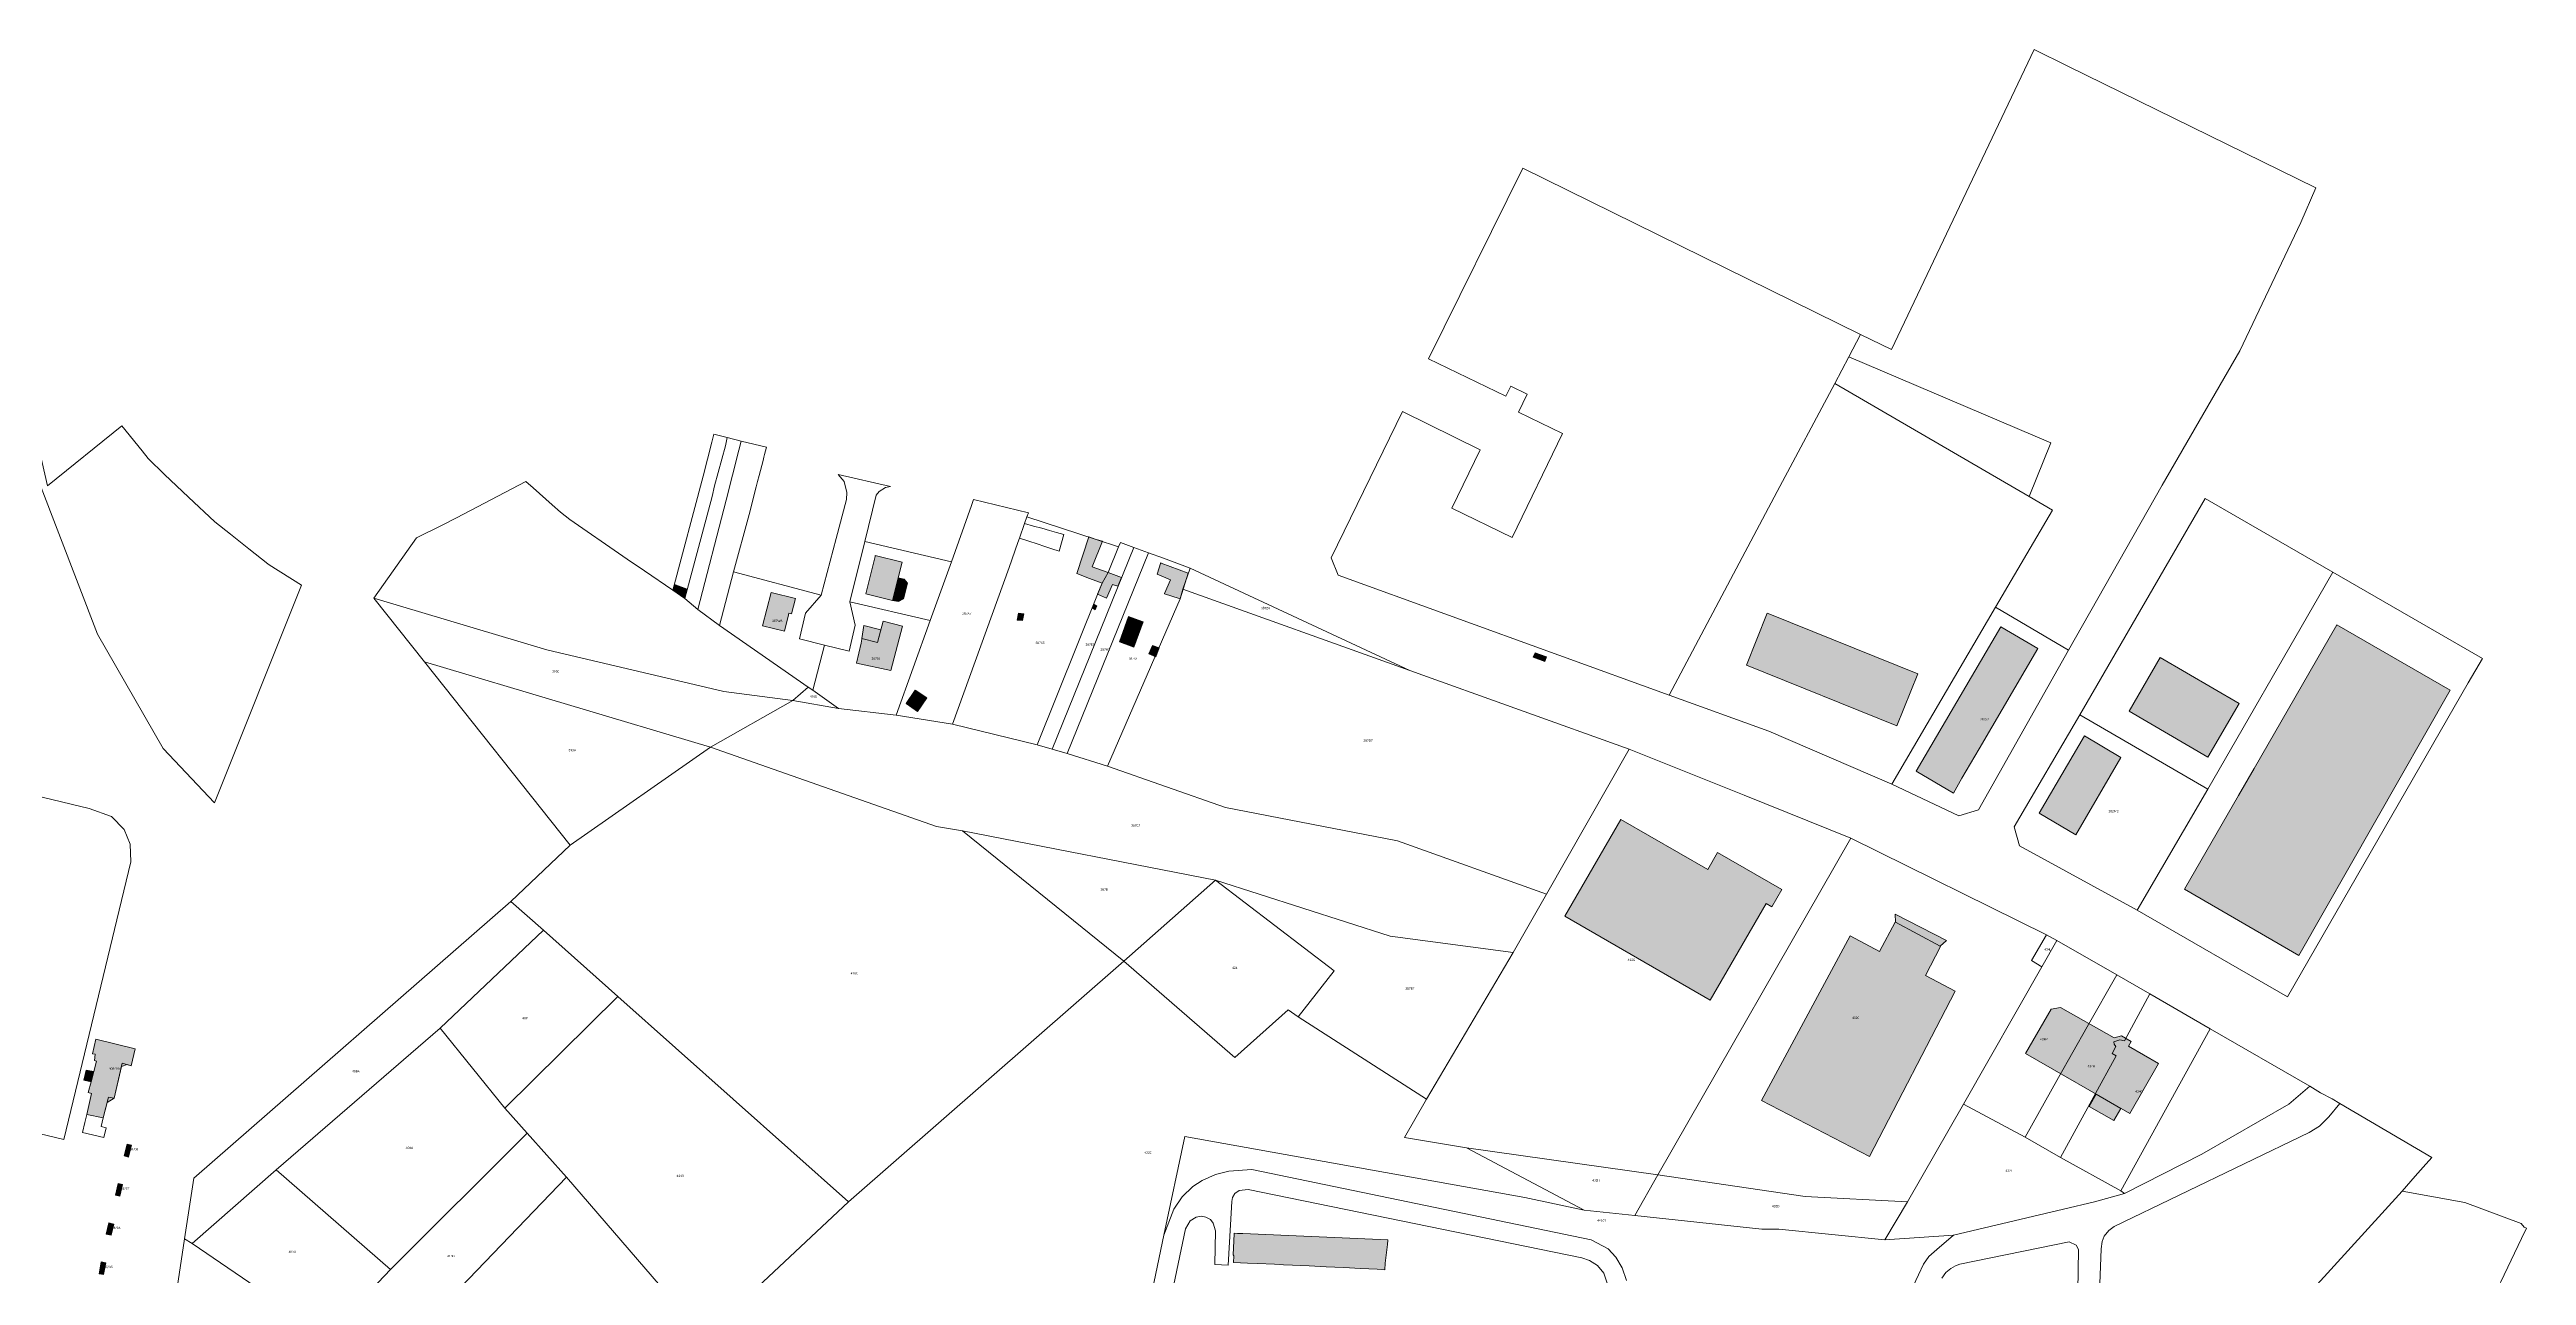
# Model space of a CAD drawing. Header units: metres. Extents: x 113120 to 240396, y 120329 to 242116.
# Drawn here: x 117099 to 117979, y 121698 to 122133 of the extents above; entities that cross this region are included whole.
import ezdxf

# ---------------------------------------------------------------- set-up
doc = ezdxf.new("R2010")
doc.units = ezdxf.units.M
doc.header["$LTSCALE"] = 3
for name, color, linetype, lineweight in [('Bpn_CaPa', 78, 'Continuous', 0), ('Bpn_ReBu', 4, 'Continuous', 0), ('Bpt_CaNu', 7, 'Continuous', 0), ('Hachure bâtiment', 11, 'Continuous', 0)]:
    doc.layers.add(name, color=color, linetype=linetype, lineweight=lineweight)
doc.styles.add('Legend', font='')
doc.styles.get('Legend').set_extended_font_data('Calibri')

msp = doc.modelspace()

# ---------------------------------------------------------------- hatches: boundary and pattern name
at = {"layer": 'Hachure bâtiment'}
h = msp.add_hatch(color=256, dxfattribs=at)
h.dxf.hatch_style = 1
h.paths.add_polyline_path([(117470.93, 121959.5), (117473.22, 121958.83), (117469.5, 121949.78), (117475.22, 121947.68), (117479.97, 121945.94), (117478.68, 121942.83), (117476.78, 121943.5), (117474.63, 121938.6), (117471.4, 121939.98), (117473.03, 121943.93), (117468.62, 121945.63), (117464.05, 121947.35), (117468.4, 121960.38)])
h = msp.add_hatch(color=256, dxfattribs=at)
h.dxf.hatch_style = 1
h.paths.add_polyline_path([(117402, 121951.37), (117398.56, 121937.82), (117389.11, 121940.17), (117392.39, 121953.4), (117392.47, 121953.73)])
h = msp.add_hatch(color=256, dxfattribs=at)
h.dxf.hatch_style = 1
h.paths.add_polyline_path([(117495.27, 121940.32), (117497.34, 121945.16), (117492.66, 121947.15), (117493.95, 121951.22), (117494.03, 121951.06), (117503.67, 121947.51), (117500.74, 121938.34), (117500.43, 121938.44), (117497.86, 121939.29), (117495.2, 121940.17)])
h = msp.add_hatch(color=256, dxfattribs=at)
h.dxf.hatch_style = 1
h.paths.add_polyline_path([(117321.42, 121943.39), (117325.67, 121941.8), (117324.78, 121938.52), (117320.5, 121941.4), (117321.15, 121943.47)])
h = msp.add_hatch(color=256, dxfattribs=at)
h.dxf.hatch_style = 1
h.paths.add_polyline_path([(117364.07, 121938.45), (117362.68, 121933.04), (117361.8, 121933.26), (117361.66, 121932.71), (117360.19, 121926.88), (117352.42, 121928.84), (117355.48, 121940.67)])
h = msp.add_hatch(color=256, dxfattribs=at)
h.dxf.hatch_style = 1
h.paths.add_polyline_path([(117398.56, 121937.82), (117400.61, 121945.89), (117402.67, 121945.38), (117403.88, 121943.99), (117402.51, 121938.32), (117400.75, 121937.42)])
h = msp.add_hatch(color=256, dxfattribs=at)
h.dxf.hatch_style = 1
h.paths.add_polyline_path([(117445.28, 121933), (117444.78, 121930.62), (117442.9, 121930.82), (117443.37, 121933.3)])
h = msp.add_hatch(color=256, dxfattribs=at)
h.dxf.hatch_style = 1
h.paths.add_polyline_path([(117471.22, 121935.88), (117470.63, 121934.52), (117469.72, 121935.03), (117470.08, 121936.42)])
h = msp.add_hatch(color=256, dxfattribs=at)
h.dxf.hatch_style = 1
h.paths.add_polyline_path([(117484.38, 121921.19), (117479.2, 121923.05), (117482.44, 121932.12), (117487.63, 121930.26)])
h = msp.add_hatch(color=256, dxfattribs=at)
h.dxf.hatch_style = 1
h.paths.add_polyline_path([(117710.36, 121932.96), (117762.87, 121911.76), (117755.41, 121893.3), (117701.98, 121914.87), (117709.43, 121933.34)])
h = msp.add_hatch(color=256, dxfattribs=at)
h.dxf.hatch_style = 1
h.paths.add_polyline_path([(117402.1, 121928.61), (117397.98, 121912.89), (117385.83, 121915.56), (117387.39, 121922.67), (117387.7, 121924.08), (117387.74, 121924.28), (117393.22, 121922.84), (117395.22, 121930.42)])
h.paths.add_polyline_path([(117393.22, 121922.84), (117387.74, 121924.28), (117388.45, 121928.88), (117394.43, 121927.42)], flags=16)
h = msp.add_hatch(color=256, dxfattribs=at)
h.dxf.hatch_style = 1
h.paths.add_polyline_path([(117805.49, 121920.68), (117784.71, 121885.08), (117778.58, 121874.62), (117775.59, 121869.35), (117762.27, 121877.13), (117792.36, 121928.37)])
h = msp.add_hatch(color=256, dxfattribs=at)
h.dxf.hatch_style = 1
h.paths.add_polyline_path([(117952.03, 121905.98), (117898.32, 121811.7), (117857.63, 121835.27), (117876.8, 121868.47), (117882.36, 121878.12), (117911.8, 121929.12)])
h = msp.add_hatch(color=256, dxfattribs=at)
h.dxf.hatch_style = 1
h.paths.add_polyline_path([(117493.33, 121920.98), (117492.1, 121917.73), (117489.7, 121918.83), (117490.92, 121921.82)])
h = msp.add_hatch(color=256, dxfattribs=at)
h.dxf.hatch_style = 1
h.paths.add_polyline_path([(117631.02, 121917.72), (117630.4, 121916.12), (117626.23, 121917.64), (117626.88, 121919.23)])
h = msp.add_hatch(color=256, dxfattribs=at)
h.dxf.hatch_style = 1
h.paths.add_polyline_path([(117877.07, 121901.23), (117865.99, 121882.14), (117837.95, 121898.42), (117849, 121917.5)])
h = msp.add_hatch(color=256, dxfattribs=at)
h.dxf.hatch_style = 1
h.paths.add_polyline_path([(117407.5, 121898.4), (117403.4, 121901.15), (117406.64, 121905.99), (117410.74, 121903.24)])
h = msp.add_hatch(color=256, dxfattribs=at)
h.dxf.hatch_style = 1
h.paths.add_polyline_path([(117835.07, 121881.97), (117819, 121854.54), (117806.05, 121862.21), (117822.15, 121889.75)])
h = msp.add_hatch(color=256, dxfattribs=at)
h.dxf.hatch_style = 1
h.paths.add_polyline_path([(117688.24, 121842.24), (117691.71, 121848.27), (117714.57, 121835.09), (117711.07, 121828.94), (117708.98, 121830.14), (117689.15, 121795.8), (117637.5, 121825.62), (117657.37, 121860.05)])
h = msp.add_hatch(color=256, dxfattribs=at)
h.dxf.hatch_style = 1
h.paths.add_polyline_path([(117770.79, 121815.01), (117754.98, 121823.51), (117754.9, 121826.43), (117773.14, 121817.03)])
h = msp.add_hatch(color=256, dxfattribs=at)
h.dxf.hatch_style = 1
h.paths.add_polyline_path([(117754.98, 121823.51), (117770.79, 121815.01), (117770.96, 121814.92), (117765.58, 121804.59), (117776.2, 121799.08), (117745.69, 121740.34), (117707.41, 121760.22), (117738.85, 121818.68), (117749.23, 121813.09), (117754.87, 121823.57)])
h = msp.add_hatch(color=256, dxfattribs=at)
h.dxf.hatch_style = 1
h.paths.add_polyline_path([(117832.73, 121782.44), (117835.22, 121783.12), (117838.75, 121781.1), (117837.81, 121779.47), (117848.42, 121773.36), (117838.18, 121755.58), (117801.2, 121776.9), (117810.25, 121792.6), (117813.59, 121793.27)])
h = msp.add_hatch(color=256, dxfattribs=at)
h.dxf.hatch_style = 1
h.paths.add_polyline_path([(117129.52, 121778.52), (117128.03, 121772.48), (117126.65, 121773), (117124.65, 121772.32), (117121.97, 121761), (117119.52, 121759.45), (117118.15, 121754.08), (117112.25, 121755.23), (117113.95, 121762.68), (117112.83, 121763), (117113.81, 121766.81), (117114.75, 121770.44), (117115.72, 121774.2), (117115.03, 121774.43), (117115.32, 121776.63), (117114.37, 121776.75), (117115.45, 121781.92)])
h = msp.add_hatch(color=256, dxfattribs=at)
h.dxf.hatch_style = 1
h.paths.add_polyline_path([(117114.75, 121770.44), (117113.81, 121766.81), (117111.23, 121767.45), (117112.08, 121770.95)])
h = msp.add_hatch(color=256, dxfattribs=at)
h.dxf.hatch_style = 1
h.paths.add_polyline_path([(117835.08, 121757.37), (117832.61, 121753.07), (117823.81, 121758.12), (117826.29, 121762.44)])
h = msp.add_hatch(color=256, dxfattribs=at)
h.dxf.hatch_style = 1
h.paths.add_polyline_path([(117128.23, 121744.28), (117127.15, 121740.12), (117125.55, 121740.55), (117126.63, 121744.72)])
h = msp.add_hatch(color=256, dxfattribs=at)
h.dxf.hatch_style = 1
h.paths.add_polyline_path([(117125.03, 121730.37), (117124.08, 121726.23), (117122.52, 121726.6), (117123.47, 121730.75)])
h = msp.add_hatch(color=256, dxfattribs=at)
h.dxf.hatch_style = 1
h.paths.add_polyline_path([(117121.92, 121716.28), (117120.97, 121712.32), (117119.23, 121712.75), (117120.18, 121716.72)])
h = msp.add_hatch(color=256, dxfattribs=at)
h.dxf.hatch_style = 1
h.paths.add_polyline_path([(117521.22, 121713), (117523.06, 121712.92), (117574.63, 121710.76), (117574.61, 121710.61), (117574.43, 121709.06), (117573.65, 121702.46), (117573.5, 121700.08), (117570.78, 121700.27), (117564.86, 121700.55), (117558.96, 121700.83), (117555.8, 121700.99), (117552.62, 121701.14), (117546.6, 121701.43), (117540.68, 121701.71), (117537.53, 121701.87), (117534.32, 121702.03), (117528.29, 121702.31), (117524.68, 121702.43), (117519.69, 121702.65), (117519.84, 121705.03), (117519.61, 121705.42), (117519.96, 121712.87), (117519.97, 121713.05)])
h = msp.add_hatch(color=256, dxfattribs=at)
h.dxf.hatch_style = 1
h.paths.add_polyline_path([(117119.03, 121702.55), (117118.23, 121698.37), (117116.63, 121698.68), (117117.45, 121702.87)])

# ---------------------------------------------------------------- linework, layer by layer
at = {"layer": 'Bpn_CaPa'}
for points in [[(117816.39, 121920.11), (117790.56, 121935.44), (117810.78, 121969.9), (117802.44, 121974.75), (117810.13, 121993.78), (117738.43, 122024.27), (117742.56, 122032.29), (117753.52, 122026.9), (117804.19, 122133.46), (117816.21, 122127.56), (117904.31, 122084.37), (117899.01, 122071.98), (117877.35, 122026.45), (117849.76, 121978.73), (117816.39, 121920.11)], [(117579.82, 122004.86), (117607.39, 121991.34), (117597.36, 121970.58), (117618.71, 121960.21), (117636.63, 121997.09), (117620.98, 122004.69), (117624.06, 122011.12), (117618.29, 122013.91), (117616.55, 122010.3), (117589.08, 122023.65), (117622.5, 122091.35), (117742.56, 122032.29), (117738.43, 122024.27), (117733.36, 122014.91), (117712.96, 121976.5), (117674.54, 121904.15), (117556.93, 121946.79), (117554.43, 121952.98), (117579.82, 122004.86)], [(117176.65, 121950.76), (117177.07, 121950.41), (117188.58, 121943.23), (117157.7, 121865.89), (117139.38, 121885.26), (117116.1, 121925.85), (117095.52, 121979.45), (117074.67, 122071.19), (117077.55, 122070.73), (117085.08, 122036.51), (117098.28, 121978.49), (117124.78, 121999.85), (117131.96, 121990.91), (117134.04, 121988.22), (117139.85, 121982.48), (117148.43, 121974.45), (117157.78, 121965.69), (117163.33, 121961.3), (117169.87, 121956.11), (117176.65, 121950.76)], [(117674.54, 121904.15), (117712.96, 121976.5), (117733.36, 122014.91), (117802.44, 121974.75), (117810.78, 121969.9), (117790.56, 121935.44), (117753.64, 121872.49), (117709.91, 121891.33), (117674.54, 121904.15)], [(117335.15, 121996.81), (117339.88, 121995.64), (117339.19, 121992.75), (117335.37, 121978.47), (117334.49, 121974.73), (117324.78, 121938.52), (117320.51, 121941.45), (117331.28, 121981.92), (117334.4, 121994.07), (117335.15, 121996.81)], [(117344.8, 121994.42), (117343.94, 121991.16), (117339.46, 121973.39), (117329.45, 121934.57), (117324.78, 121938.52), (117334.49, 121974.73), (117335.37, 121978.47), (117339.19, 121992.75), (117339.88, 121995.64), (117344.8, 121994.42)], [(117344.8, 121994.42), (117353.78, 121992.19), (117353.13, 121989.68), (117352.88, 121988.72), (117352.58, 121987.56), (117351.2, 121982.2), (117350.64, 121980), (117350.16, 121978.16), (117347.65, 121968.36), (117342.05, 121947.93), (117337.13, 121928.87), (117329.45, 121934.57), (117339.46, 121973.39), (117343.94, 121991.16), (117344.8, 121994.42)], [(117268.28, 121980.05), (117270.85, 121977.75), (117277.65, 121971.72), (117280.58, 121969.2), (117283.95, 121966.51), (117288.56, 121963.32), (117298.13, 121956.77), (117304.34, 121952.52), (117310.48, 121948.32), (117320.51, 121941.45), (117324.78, 121938.52), (117329.45, 121934.57), (117337.13, 121928.87), (117368.66, 121907), (117363.22, 121902.22), (117338.59, 121905.47), (117275.71, 121920.21), (117214.31, 121938.59), (117229.41, 121960.01), (117238.33, 121964.45), (117243.71, 121967.17), (117268.28, 121980.05)], [(117374.44, 121921.87), (117365.48, 121924.14), (117367.64, 121933.27), (117373.29, 121939.67), (117378.59, 121959.83), (117382.19, 121973.69), (117382.3, 121976.18), (117381.45, 121980.1), (117379.23, 121982.5), (117397.88, 121978.22), (117396.14, 121977.94), (117393.84, 121976.47), (117392.74, 121975.23), (117388.72, 121958.71), (117383.39, 121937.3), (117385.31, 121928.98), (117383.19, 121919.77), (117374.44, 121921.87)], [(117446.35, 121967.46), (117445.52, 121965.12), (117443.69, 121959.92), (117443.14, 121958.36), (117440, 121949.45), (117419.93, 121893.86), (117399.84, 121897.03), (117412.02, 121930.62), (117419.58, 121951.47), (117426.68, 121971.47), (117427.41, 121973.67), (117446.85, 121968.87), (117446.35, 121967.46)], [(117419.93, 121893.86), (117440, 121949.45), (117443.14, 121958.36), (117443.69, 121959.92), (117446.98, 121958.85), (117449.97, 121957.92), (117452.74, 121957), (117455.24, 121956.18), (117457.79, 121955.36), (117459.42, 121961.27), (117456.89, 121961.97), (117454.35, 121962.67), (117451.63, 121963.43), (117448.74, 121964.23), (117445.52, 121965.12), (117446.35, 121967.46), (117470.93, 121959.5), (117478.9, 121956.79), (117475.22, 121947.68), (117473.03, 121943.93), (117471.43, 121939.97), (117449.98, 121886.46), (117419.93, 121893.86)], [(117865.04, 121973.97), (117910.36, 121947.88), (117905.34, 121939.17), (117865.91, 121870.73), (117820.47, 121897.23), (117865.04, 121973.97)], [(117388.72, 121958.71), (117419.58, 121951.47), (117412.02, 121930.62), (117383.39, 121937.3), (117388.72, 121958.71)], [(117455.37, 121885.02), (117449.98, 121886.46), (117471.43, 121939.97), (117473.03, 121943.93), (117475.22, 121947.68), (117478.9, 121956.79), (117479.58, 121958.33), (117484.34, 121956.63), (117455.37, 121885.02)], [(117489.59, 121954.73), (117460.64, 121883.4), (117455.37, 121885.02), (117484.34, 121956.63), (117489.59, 121954.73)], [(117489.59, 121954.73), (117494.88, 121952.8), (117504.31, 121949.32), (117501.8, 121941.8), (117500.74, 121938.34), (117474.98, 121878.92), (117460.64, 121883.4), (117489.59, 121954.73)], [(117582.41, 121912.93), (117501.8, 121941.8), (117504.31, 121949.32), (117582.41, 121912.93)], [(117370.22, 121905.9), (117368.66, 121907), (117337.13, 121928.87), (117342.05, 121947.93), (117373.29, 121939.67), (117367.64, 121933.27), (117365.48, 121924.14), (117374.44, 121921.87), (117370.22, 121905.9)], [(117582.41, 121912.93), (117660.3, 121885.02), (117630.93, 121833.47), (117578.05, 121852.47), (117516.88, 121864.25), (117474.98, 121878.92), (117500.74, 121938.34), (117501.8, 121941.8), (117582.41, 121912.93)], [(117894.28, 121797.07), (117840.84, 121827.83), (117865.91, 121870.73), (117905.34, 121939.17), (117910.36, 121947.88), (117963.5, 121917.2), (117958.5, 121908.54), (117894.28, 121797.07)], [(117232.34, 121915.99), (117214.31, 121938.59), (117275.71, 121920.21), (117338.59, 121905.47), (117363.22, 121902.22), (117333.96, 121885.74), (117232.34, 121915.99)], [(117370.22, 121905.9), (117374.44, 121921.87), (117383.19, 121919.77), (117385.31, 121928.98), (117383.39, 121937.3), (117412.02, 121930.62), (117399.84, 121897.03), (117379.35, 121899.48), (117370.22, 121905.9)], [(117816.39, 121920.11), (117784.5, 121863.45), (117777.46, 121861.28), (117753.64, 121872.49), (117790.56, 121935.44), (117816.39, 121920.11)], [(117232.34, 121915.99), (117333.96, 121885.74), (117284.09, 121850.9), (117232.34, 121915.99)], [(117370.22, 121905.9), (117379.35, 121899.48), (117363.22, 121902.22), (117368.66, 121907), (117370.22, 121905.9)], [(117333.96, 121885.74), (117363.22, 121902.22), (117379.35, 121899.48), (117399.84, 121897.03), (117419.93, 121893.86), (117449.98, 121886.46), (117455.37, 121885.02), (117460.64, 121883.4), (117474.98, 121878.92), (117516.88, 121864.25), (117578.05, 121852.47), (117630.93, 121833.47), (117619.08, 121812.72), (117575.44, 121818.52), (117513.39, 121838.43), (117423.42, 121856.01), (117414.22, 121857.55), (117333.96, 121885.74)], [(117820.47, 121897.23), (117865.91, 121870.73), (117840.84, 121827.83), (117799.04, 121850.63), (117797.11, 121857.37), (117820.47, 121897.23)], [(117127.97, 121845.02), (117104.17, 121746.36), (117075.88, 121753.05), (117078.93, 121766.29), (117079.21, 121768.85), (117078.49, 121771.63), (117074.56, 121774.46), (117022.54, 121786.87), (117019.6, 121802.88), (117034.87, 121882.77), (117113.15, 121863.95), (117121.02, 121861.04), (117125.6, 121856.41), (117127.75, 121851.24), (117127.97, 121845.02)], [(117333.96, 121885.74), (117414.22, 121857.55), (117423.42, 121856.01), (117480.73, 121809.74), (117382.91, 121724.15), (117300.93, 121797.19), (117274.57, 121820.65), (117263.02, 121830.93), (117284.09, 121850.9), (117333.96, 121885.74)], [(117670.53, 121733.77), (117602.53, 121743.44), (117580.46, 121747.04), (117588.35, 121760.64), (117619.08, 121812.72), (117630.93, 121833.47), (117660.3, 121885.02), (117701.2, 121868.62), (117739.15, 121853.33), (117670.53, 121733.77)], [(117423.42, 121856.01), (117513.39, 121838.43), (117480.73, 121809.74), (117423.42, 121856.01)], [(117759.25, 121724.16), (117722.92, 121726.04), (117670.53, 121733.77), (117739.15, 121853.33), (117808.58, 121819.01), (117803.32, 121809.95), (117806.98, 121807.65), (117779.12, 121758.95), (117759.25, 121724.16)], [(117513.39, 121838.43), (117555.52, 121806.19), (117542.74, 121789.93), (117539.16, 121792.45), (117520.23, 121775.43), (117480.73, 121809.74), (117513.39, 121838.43)], [(117588.35, 121760.64), (117542.74, 121789.93), (117555.52, 121806.19), (117513.39, 121838.43), (117575.44, 121818.52), (117619.08, 121812.72), (117588.35, 121760.64)], [(117237.91, 121785.83), (117179.58, 121735.58), (117149.74, 121709.44), (117147.06, 121711.07), (117150.28, 121732.57), (117263.02, 121830.93), (117274.57, 121820.65), (117237.91, 121785.83)], [(117260.82, 121757.44), (117237.91, 121785.83), (117274.57, 121820.65), (117300.93, 121797.19), (117260.82, 121757.44)], [(117812.35, 121817.05), (117806.98, 121807.65), (117803.32, 121809.95), (117808.58, 121819.01), (117812.35, 121817.05)], [(117387.8, 121663.83), (117360.17, 121641.87), (117354.57, 121648.4), (117331.76, 121676.27), (117382.91, 121724.15), (117480.73, 121809.74), (117520.23, 121775.43), (117539.16, 121792.45), (117542.74, 121789.93), (117588.35, 121760.64), (117580.46, 121747.04), (117602.53, 121743.44), (117644.38, 121721.25), (117623.22, 121725.8), (117502.5, 121747.4), (117494.95, 121712.38), (117482.81, 121653.9), (117482.24, 121651.2), (117476.98, 121636.31), (117465.52, 121628.58), (117458.18, 121637.49), (117454.1, 121642.13), (117416.86, 121686.66), (117387.8, 121663.83)], [(117812.35, 121817.05), (117833.57, 121804.85), (117823.13, 121786.36), (117812.94, 121768.33), (117801.03, 121747.13), (117779.12, 121758.95), (117806.98, 121807.65), (117812.35, 121817.05)], [(117833.57, 121804.85), (117845.37, 121798.06), (117836.31, 121781.37), (117834.68, 121781.76), (117832.53, 121781.08), (117832.71, 121780.16), (117833.24, 121779.43), (117831.99, 121776.88), (117833.34, 121776.08), (117825.48, 121761.57), (117813.56, 121739.93), (117801.03, 121747.13), (117812.94, 121768.33), (117823.13, 121786.36), (117833.57, 121804.85)], [(117331.76, 121676.27), (117316.09, 121694.23), (117282.78, 121732.94), (117268.71, 121748.65), (117260.82, 121757.44), (117300.93, 121797.19), (117382.91, 121724.15), (117331.76, 121676.27)], [(117835, 121728.1), (117813.56, 121739.93), (117825.48, 121761.57), (117833.34, 121776.08), (117831.99, 121776.88), (117833.24, 121779.43), (117832.71, 121780.16), (117832.53, 121781.08), (117834.68, 121781.76), (117836.31, 121781.37), (117845.37, 121798.06), (117866.79, 121785.7), (117835, 121728.1)], [(117260.82, 121757.44), (117268.71, 121748.65), (117220.2, 121700.15), (117179.58, 121735.58), (117237.91, 121785.83), (117260.82, 121757.44)], [(117835, 121728.1), (117866.79, 121785.7), (117902.24, 121765.24), (117894.76, 121758.94), (117863.86, 121741.08), (117836.32, 121727.21), (117835, 121728.1)], [(117112.25, 121755.23), (117113.95, 121762.68), (117112.83, 121763), (117113.81, 121766.81), (117111.23, 121767.45), (117112.08, 121770.95), (117114.75, 121770.44), (117115.72, 121774.2), (117115.03, 121774.43), (117115.32, 121776.63), (117114.37, 121776.75), (117115.45, 121781.92), (117129.52, 121778.52), (117128.03, 121772.48), (117124.85, 121773.43), (117121.97, 121761), (117119.95, 121761.37), (117118.15, 121754.08), (117117.42, 121750.93), (117119.2, 121750.48), (117118.32, 121747), (117110.77, 121748.88), (117111.65, 121752.37), (117112.25, 121755.23)], [(117759.25, 121724.16), (117779.12, 121758.95), (117801.03, 121747.13), (117813.56, 121739.93), (117835, 121728.1), (117836.32, 121727.21), (117825.65, 121724.24), (117814.71, 121721.65), (117775.58, 121712.31), (117751.15, 121710.76), (117759.25, 121724.16)], [(117204.83, 121671.35), (117199.23, 121675.57), (117197.86, 121676.61), (117220.2, 121700.15), (117268.71, 121748.65), (117282.78, 121732.94), (117216.13, 121663.72), (117213.45, 121665.5), (117209.02, 121668.47), (117204.83, 121671.35)], [(117128.23, 121744.28), (117127.15, 121740.12), (117125.55, 121740.55), (117126.63, 121744.68), (117128.23, 121744.28)], [(117670.53, 121733.77), (117662.32, 121719.37), (117644.38, 121721.25), (117602.53, 121743.44), (117670.53, 121733.77)], [(117125.03, 121730.37), (117124.08, 121726.23), (117122.52, 121726.6), (117123.47, 121730.75), (117125.03, 121730.37)], [(117197.86, 121676.61), (117149.74, 121709.44), (117179.58, 121735.58), (117220.2, 121700.15), (117197.86, 121676.61)], [(117241.15, 121646.05), (117228.65, 121654.85), (117221.65, 121660.1), (117217.72, 121662.67), (117216.13, 121663.72), (117282.78, 121732.94), (117316.09, 121694.23), (117285.4, 121666.13), (117247.4, 121675.1), (117241.15, 121646.05)], [(117759.25, 121724.16), (117751.15, 121710.76), (117713.46, 121714.46), (117707.42, 121714.52), (117662.32, 121719.37), (117670.53, 121733.77), (117722.92, 121726.04), (117759.25, 121724.16)], [(117809.44, 121590.24), (117934.96, 121728.02), (117957.25, 121723.92), (117977.33, 121716.53), (117978.35, 121715.18), (117979.17, 121714.8), (117977.46, 121711.13), (117970.11, 121695.84), (117968.67, 121692.89), (117967.43, 121690.31), (117966.05, 121687.47), (117964.41, 121683.82), (117956.72, 121668.16), (117954.62, 121663.8), (117935.19, 121624.34), (117929.61, 121613.08), (117888.06, 121528.01), (117884.11, 121519.93), (117858.49, 121544.06), (117834.28, 121566.85), (117809.44, 121590.24)], [(117121.92, 121716.28), (117120.97, 121712.32), (117119.23, 121712.75), (117120.18, 121716.72), (117121.92, 121716.28)], [(117119.03, 121702.55), (117118.23, 121698.37), (117116.63, 121698.68), (117117.45, 121702.87), (117119.03, 121702.55)], [(117169.72, 121623.45), (117171.88, 121633.5), (117173.36, 121639.61), (117176.48, 121651.2), (117142.63, 121681.77), (117147.06, 121711.07), (117149.74, 121709.44), (117197.86, 121676.61), (117199.23, 121675.57), (117191.93, 121642.63), (117183.2, 121644.6), (117181.8, 121637.83), (117181.15, 121633.82), (117180.58, 121631.83), (117178.2, 121621.73), (117169.72, 121623.45)]]:
    msp.add_lwpolyline(points, close=True, dxfattribs=at)
for points in [[(117761.26, 121694.24), (117763.16, 121698.33), (117764.88, 121702.11), (117766.86, 121704.76), (117769.71, 121707.28), (117775.58, 121712.31), (117814.71, 121721.65), (117825.65, 121724.24), (117836.32, 121727.21), (117863.86, 121741.08), (117894.76, 121758.94), (117902.24, 121765.24), (117906, 121762.94), (117910.17, 121760.77), (117912.82, 121759.17), (117908.96, 121754.43), (117905.67, 121751.12), (117901.98, 121748.86), (117832.67, 121715.41), (117830.76, 121714.06), (117829.16, 121712.06), (117828.37, 121710.14), (117828.05, 121707.52), (117827.45, 121692.03)], [(117827.45, 121692.03), (117828.05, 121707.52), (117828.37, 121710.14), (117829.16, 121712.06), (117830.76, 121714.06), (117832.67, 121715.41), (117901.98, 121748.86), (117905.67, 121751.12), (117908.96, 121754.43), (117912.82, 121759.17), (117945.52, 121739.93), (117942.48, 121736.48), (117939.65, 121733.29), (117934.96, 121728.02), (117809.44, 121590.24)], [(117659.37, 121696.27), (117657.83, 121700.81), (117655.57, 121704.56), (117652.84, 121707.53), (117646.88, 121710.65), (117526.28, 121735.73), (117518.08, 121735.1), (117513.37, 121733.86), (117508.64, 121731.76), (117505.26, 121729.6), (117501.45, 121725.98), (117498.52, 121721.63), (117494.95, 121712.38), (117502.5, 121747.4), (117623.22, 121725.8), (117644.38, 121721.25), (117662.32, 121719.37), (117707.42, 121714.52), (117713.46, 121714.46), (117751.15, 121710.76), (117775.58, 121712.31), (117775.58, 121712.31), (117769.71, 121707.28), (117766.86, 121704.76), (117764.88, 121702.11), (117763.16, 121698.33), (117761.26, 121694.24)], [(117482.81, 121653.9), (117494.95, 121712.38), (117498.52, 121721.63), (117501.45, 121725.98), (117505.26, 121729.6), (117508.64, 121731.76), (117513.37, 121733.86), (117518.08, 121735.1), (117526.28, 121735.73), (117646.88, 121710.65), (117652.84, 121707.53), (117655.57, 121704.56), (117657.83, 121700.81), (117659.37, 121696.27)], [(117652.74, 121694.58), (117651.33, 121698.82), (117649.09, 121701.57), (117646.28, 121703.32), (117643.56, 121704.33), (117524.94, 121728.61), (117521.75, 121728.26), (117520.23, 121727.13), (117519.41, 121725.8), (117519.18, 121724.33), (117518.68, 121716.05), (117517.84, 121701.69), (117513.08, 121701.9), (117513.35, 121713.91), (117512.58, 121716.59), (117511.52, 121717.9), (117509.92, 121718.75), (117508.4, 121719.16), (117506.51, 121718.79), (117504.34, 121717.4), (117502.69, 121714.67), (117490.11, 121654.72)], [(117490.11, 121654.72), (117502.69, 121714.67), (117504.34, 121717.4), (117506.51, 121718.79), (117508.4, 121719.16), (117509.92, 121718.75), (117511.52, 121717.9), (117512.58, 121716.59), (117513.35, 121713.91), (117513.08, 121701.9), (117517.84, 121701.69), (117518.68, 121716.05), (117519.18, 121724.33), (117519.41, 121725.8), (117520.23, 121727.13), (117521.75, 121728.26), (117524.94, 121728.61), (117643.56, 121704.33), (117646.28, 121703.32), (117649.09, 121701.57), (117651.33, 121698.82), (117652.74, 121694.58)], [(117819.82, 121692.45), (117819.94, 121707.25), (117819.13, 121708.84), (117816.71, 121709.97), (117777.83, 121702.04), (117776.24, 121701.49), (117774.6, 121700.58), (117772.87, 121699.08), (117771.4, 121697.05)], [(117771.4, 121697.05), (117772.87, 121699.08), (117774.6, 121700.58), (117776.24, 121701.49), (117777.83, 121702.04), (117816.71, 121709.97), (117819.13, 121708.84), (117819.94, 121707.25), (117819.82, 121692.45)]]:
    msp.add_lwpolyline(points, dxfattribs=at)
at = {"layer": 'Bpn_ReBu'}
for points in [[(117470.93, 121959.5), (117473.22, 121958.83), (117469.5, 121949.78), (117475.22, 121947.68), (117479.97, 121945.94), (117478.68, 121942.83), (117476.78, 121943.5), (117474.63, 121938.6), (117471.4, 121939.98), (117473.03, 121943.93), (117468.62, 121945.63), (117464.05, 121947.35), (117468.4, 121960.38), (117470.93, 121959.5)], [(117402, 121951.37), (117398.56, 121937.82), (117389.11, 121940.17), (117392.39, 121953.4), (117392.47, 121953.73), (117402, 121951.37)], [(117495.27, 121940.32), (117497.34, 121945.16), (117492.66, 121947.15), (117493.95, 121951.22), (117494.03, 121951.06), (117503.67, 121947.51), (117500.74, 121938.34), (117500.43, 121938.44), (117497.86, 121939.29), (117495.2, 121940.17), (117495.27, 121940.32)], [(117321.42, 121943.39), (117325.67, 121941.8), (117324.78, 121938.52), (117320.5, 121941.4), (117321.15, 121943.47), (117321.42, 121943.39)], [(117364.07, 121938.45), (117362.68, 121933.04), (117361.8, 121933.26), (117361.66, 121932.71), (117360.19, 121926.88), (117352.42, 121928.84), (117355.48, 121940.67), (117364.07, 121938.45)], [(117398.56, 121937.82), (117400.61, 121945.89), (117402.67, 121945.38), (117403.88, 121943.99), (117402.51, 121938.32), (117400.75, 121937.42), (117398.56, 121937.82)], [(117445.28, 121933), (117444.78, 121930.62), (117442.9, 121930.82), (117443.37, 121933.3), (117445.28, 121933)], [(117471.22, 121935.88), (117470.63, 121934.52), (117469.72, 121935.03), (117470.08, 121936.42), (117471.22, 121935.88)], [(117484.38, 121921.19), (117479.2, 121923.05), (117482.44, 121932.12), (117487.63, 121930.26), (117484.38, 121921.19)], [(117710.36, 121932.96), (117762.87, 121911.76), (117755.41, 121893.3), (117701.98, 121914.87), (117709.43, 121933.34), (117710.36, 121932.96)], [(117402.1, 121928.61), (117397.98, 121912.89), (117385.83, 121915.56), (117387.39, 121922.67), (117387.7, 121924.08), (117387.74, 121924.28), (117393.22, 121922.84), (117395.22, 121930.42), (117402.1, 121928.61)], [(117393.22, 121922.84), (117387.74, 121924.28), (117388.45, 121928.88), (117394.43, 121927.42), (117393.22, 121922.84)], [(117805.49, 121920.68), (117784.71, 121885.08), (117778.58, 121874.62), (117775.59, 121869.35), (117762.27, 121877.13), (117792.36, 121928.37), (117805.49, 121920.68)], [(117952.03, 121905.98), (117898.32, 121811.7), (117857.63, 121835.27), (117876.8, 121868.47), (117882.36, 121878.12), (117911.8, 121929.12), (117952.03, 121905.98)], [(117493.33, 121920.98), (117492.1, 121917.73), (117489.7, 121918.83), (117490.92, 121921.82), (117493.33, 121920.98)], [(117631.02, 121917.72), (117630.4, 121916.12), (117626.23, 121917.64), (117626.88, 121919.23), (117631.02, 121917.72)], [(117877.07, 121901.23), (117865.99, 121882.14), (117837.95, 121898.42), (117849, 121917.5), (117877.07, 121901.23)], [(117407.5, 121898.4), (117403.4, 121901.15), (117406.64, 121905.99), (117410.74, 121903.24), (117407.5, 121898.4)], [(117835.07, 121881.97), (117819, 121854.54), (117806.05, 121862.21), (117822.15, 121889.75), (117835.07, 121881.97)], [(117688.24, 121842.24), (117691.71, 121848.27), (117714.57, 121835.09), (117711.07, 121828.94), (117708.98, 121830.14), (117689.15, 121795.8), (117637.5, 121825.62), (117657.37, 121860.05), (117688.24, 121842.24)], [(117770.79, 121815.01), (117754.98, 121823.51), (117754.9, 121826.43), (117773.14, 121817.03), (117770.79, 121815.01)], [(117754.98, 121823.51), (117770.79, 121815.01), (117770.96, 121814.92), (117765.58, 121804.59), (117776.2, 121799.08), (117745.69, 121740.34), (117707.41, 121760.22), (117738.85, 121818.68), (117749.23, 121813.09), (117754.87, 121823.57), (117754.98, 121823.51)], [(117832.73, 121782.44), (117835.22, 121783.12), (117838.75, 121781.1), (117837.81, 121779.47), (117848.42, 121773.36), (117838.18, 121755.58), (117801.2, 121776.9), (117810.25, 121792.6), (117813.59, 121793.27), (117832.73, 121782.44)], [(117129.52, 121778.52), (117128.03, 121772.48), (117126.65, 121773), (117124.65, 121772.32), (117121.97, 121761), (117119.52, 121759.45), (117118.15, 121754.08), (117112.25, 121755.23), (117113.95, 121762.68), (117112.83, 121763), (117113.81, 121766.81), (117114.75, 121770.44), (117115.72, 121774.2), (117115.03, 121774.43), (117115.32, 121776.63), (117114.37, 121776.75), (117115.45, 121781.92), (117129.52, 121778.52)], [(117114.75, 121770.44), (117113.81, 121766.81), (117111.23, 121767.45), (117112.08, 121770.95), (117114.75, 121770.44)], [(117835.08, 121757.37), (117832.61, 121753.07), (117823.81, 121758.12), (117826.29, 121762.44), (117835.08, 121757.37)], [(117128.23, 121744.28), (117127.15, 121740.12), (117125.55, 121740.55), (117126.63, 121744.72), (117128.23, 121744.28)], [(117125.03, 121730.37), (117124.08, 121726.23), (117122.52, 121726.6), (117123.47, 121730.75), (117125.03, 121730.37)], [(117121.92, 121716.28), (117120.97, 121712.32), (117119.23, 121712.75), (117120.18, 121716.72), (117121.92, 121716.28)], [(117521.22, 121713), (117523.06, 121712.92), (117574.63, 121710.76), (117574.61, 121710.61), (117574.43, 121709.06), (117573.65, 121702.46), (117573.5, 121700.08), (117570.78, 121700.27), (117564.86, 121700.55), (117558.96, 121700.83), (117555.8, 121700.99), (117552.62, 121701.14), (117546.6, 121701.43), (117540.68, 121701.71), (117537.53, 121701.87), (117534.32, 121702.03), (117528.29, 121702.31), (117524.68, 121702.43), (117519.69, 121702.65), (117519.84, 121705.03), (117519.61, 121705.42), (117519.96, 121712.87), (117519.97, 121713.05), (117521.22, 121713)], [(117119.03, 121702.55), (117118.23, 121698.37), (117116.63, 121698.68), (117117.45, 121702.87), (117119.03, 121702.55)]]:
    msp.add_lwpolyline(points, close=True, dxfattribs=at)

# ---------------------------------------------------------------- texts
at = {"layer": 'Bpt_CaNu', "char_height": 0.8, "attachment_point": 7, "style": 'Legend'}
for s, insert in [('387A7', (117423.35, 121932.7)), ('387Z4', (117529.51, 121934.68)), ('387W6', (117355.79, 121930.11)), ('387X5', (117449.41, 121922.35)), ('387S6', (117391.12, 121916.78)), ('387E3', (117467.16, 121921.74)), ('387H2', (117472.48, 121919.94)), ('387S5', (117482.48, 121916.71)), ('393C', (117277.62, 121912.16)), ('410D', (117369.19, 121903.24)), ('387D7', (117565.9, 121887.64)), ('282S2', (117785.01, 121895.17)), ('393A', (117283.46, 121884.21)), ('282M2', (117830.63, 121862.53)), ('387C7', (117483.38, 121857.47)), ('387B', (117472.51, 121834.73)), ('432G', (117659.81, 121809.73)), ('434L', (117807.83, 121813.44)), ('410C', (117383.72, 121804.94)), ('424', (117519.26, 121806.93)), ('387B7', (117580.79, 121799.53)), ('409', (117267.01, 121789.05)), ('432C', (117739.56, 121789.15)), ('434M', (117806.35, 121781.57)), ('408/10A', (117120.14, 121771.06)), ('408A', (117206.58, 121770.19)), ('434H', (117823.2, 121771.96)), ('434G', (117840.17, 121762.98)), ('408/08', (117126.89, 121742.4)), ('406A', (117225.61, 121742.99)), ('422C', (117488.07, 121741.29)), ('408/07', (117123.78, 121728.49)), ('411B', (117321.86, 121733.07)), ('432H', (117647.2, 121731.41)), ('432E', (117794.07, 121734.86)), ('432D', (117711.04, 121722.27)), ('408/06', (117120.58, 121714.52)), ('441C9', (117649.02, 121717.19)), ('405A', (117184.02, 121706.09)), ('413D', (117240.32, 121704.55)), ('408/05', (117117.83, 121700.62))]:
    msp.add_mtext(s, dxfattribs=dict(at, insert=insert))

doc.saveas('drawing.dxf')
